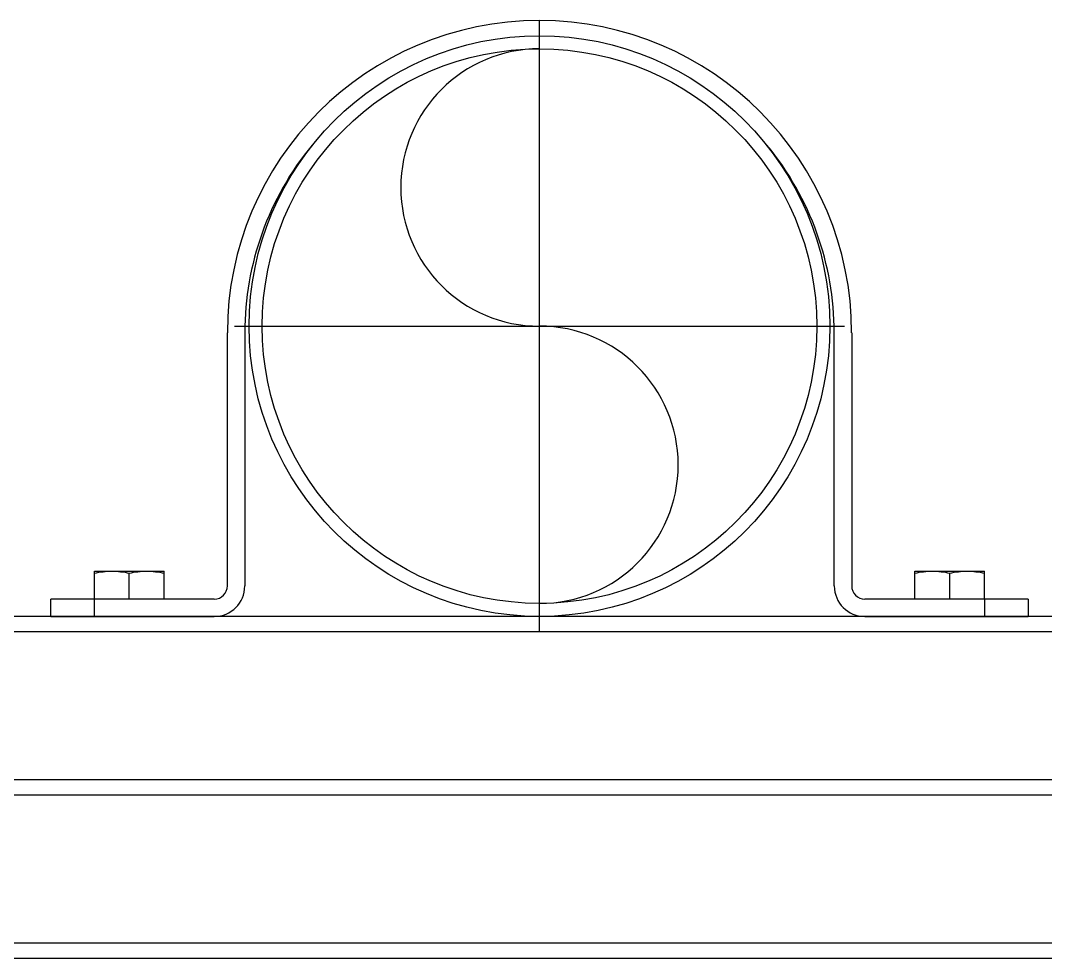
# Model space of a CAD drawing. Extents: x 27938 to 1042331, y -235042 to 1535213.
# Drawn here: x 728462 to 730386, y 751812 to 753573 of the extents above; entities that cross this region are included whole.
import ezdxf

# ---------------------------------------------------------------- set-up
doc = ezdxf.new("R2010")
doc.units = 0
doc.header["$LTSCALE"] = 1000
doc.header["$MEASUREMENT"] = 0
doc.linetypes.add('CENTER', pattern=[50.8, 31.75, -6.35, 6.35, -6.35])

msp = doc.modelspace()

# ---------------------------------------------------------------- linework, layer by layer
at = {"color": 0, "linetype": 'CENTER'}
for p, q in [((729435.8, 752426.4), (729435.8, 753571.5)), ((728863.3, 752999), (730008.4, 752999))]:
    msp.add_line(p, q, dxfattribs=at)
at = {"linetype": 'Continuous'}
for p, q in [((728849.9, 752511.2), (728849.9, 752986.7)), ((728882.6, 752986.7), (728882.6, 752511.2)), ((729989, 752511.2), (729989, 752986.7)), ((730021.8, 752986.7), (730021.8, 752511.2)), ((728600.5, 752539), (728731.3, 752539)), ((728600.5, 752486.7), (728600.5, 752539)), ((728665.9, 752486.7), (728665.9, 752535.3)), ((728731.3, 752486.7), (728731.3, 752539)), ((730140.3, 752539), (730271.2, 752539)), ((730140.3, 752486.7), (730140.3, 752539)), ((730205.7, 752486.7), (730205.7, 752535.3)), ((730271.2, 752486.7), (730271.2, 752539)), ((728825.4, 752486.7), (728518.7, 752486.7)), ((728518.7, 752454), (728518.7, 752486.7)), ((728600.5, 752454), (728600.5, 752486.7)), ((730352.9, 752486.7), (730046.3, 752486.7)), ((730271.2, 752486.7), (730271.2, 752454)), ((730352.9, 752486.7), (730352.9, 752454))]:
    msp.add_line(p, q, dxfattribs=at)
for p, q in [((730752.7, 752454), (725206.1, 752454)), ((730752.7, 752425.3), (725206.1, 752425.3)), ((731358.1, 752147.3), (724601, 752147.3)), ((731358.1, 752118.7), (724601, 752118.7)), ((730785.4, 751840.6), (725173.4, 751840.6)), ((730785.4, 751812), (725173.4, 751812))]:
    msp.add_line(p, q)
at = {"color": 7}
for p, q in [((728518.7, 752454), (728825.4, 752454)), ((730046.3, 752454), (730352.9, 752454))]:
    msp.add_line(p, q, dxfattribs=at)
at = {"linetype": 'Continuous'}
for radius in [545, 520.5]:
    msp.add_circle((729435.8, 752999), radius, dxfattribs=at)
for centre, radius, start, end in [((729435.8, 752986.7), 585.9, 0, 180), ((729435.8, 752986.7), 553.2, 140.5165, 180), ((729435.8, 752986.7), 553.2, 0, 39.4835), ((728825.4, 752511.2), 57.2, 270, 0), ((728825.4, 752511.2), 24.5, 270, 0), ((730046.3, 752511.2), 57.2, 180, 270), ((730046.3, 752511.2), 24.5, 180, 270)]:
    msp.add_arc(centre, radius, start, end, dxfattribs=at)
for centre, start, end in [((729435.8, 753259.2), 90, 270), ((729435.8, 752738.7), 270, 90)]:
    msp.add_arc(centre, 260.3, start, end)
for points in [[(728600.5, 752535.3), (728611.2, 752537.6), (728622.2, 752539), (728633.2, 752539)], [(728633.2, 752539), (728644.2, 752539), (728655.2, 752537.6), (728665.9, 752535.3)], [(728665.9, 752535.3), (728676.7, 752537.6), (728687.7, 752539), (728698.6, 752539)], [(728698.6, 752539), (728709.6, 752539), (728720.6, 752537.6), (728731.3, 752535.3)], [(730140.3, 752535.3), (730151.1, 752537.6), (730162.1, 752539), (730173, 752539)], [(730173, 752539), (730184, 752539), (730195, 752537.6), (730205.7, 752535.3)], [(730205.7, 752535.3), (730216.5, 752537.6), (730227.5, 752539), (730238.5, 752539)], [(730238.5, 752539), (730249.4, 752539), (730260.4, 752537.6), (730271.2, 752535.3)]]:
    msp.add_open_spline(points, degree=3, dxfattribs=at)

doc.saveas('drawing.dxf')
